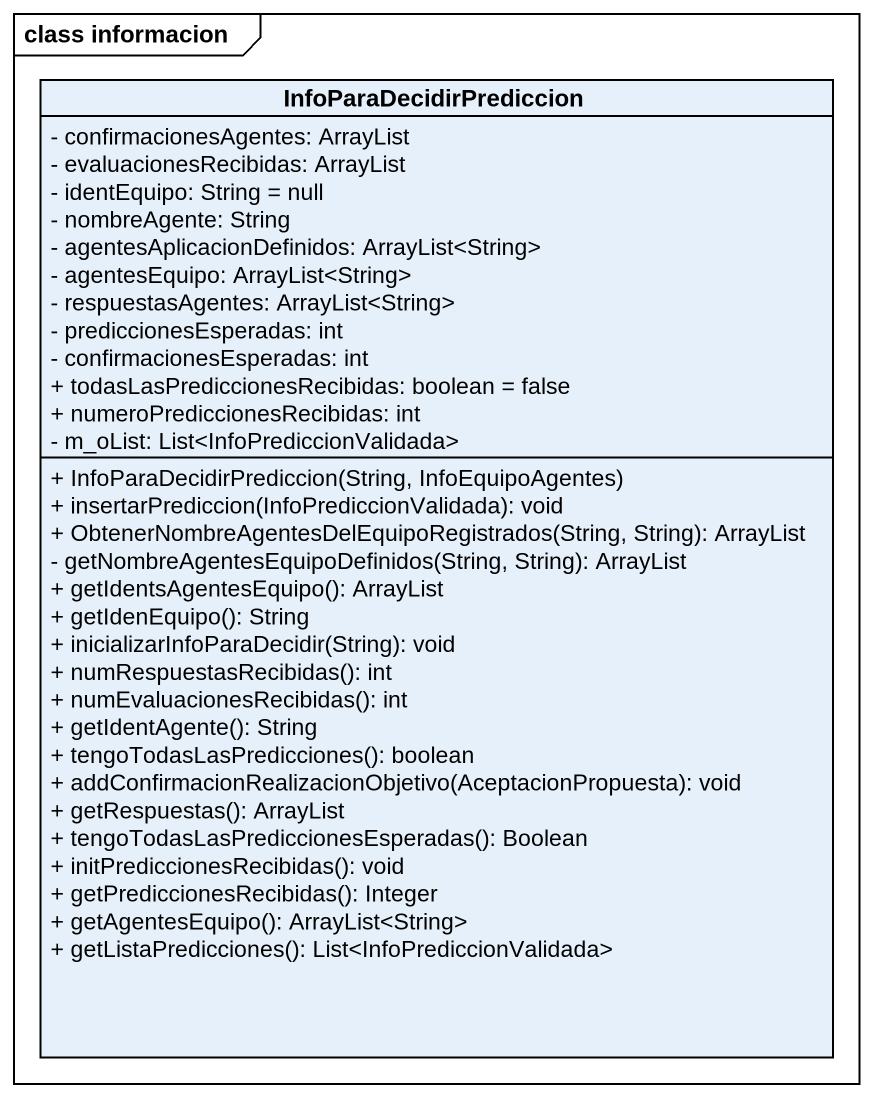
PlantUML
@startuml
mainframe class informacion
hide circle
hide empty members
skinparam classAttributeIconSize 0
class InfoParaDecidirPrediccion {
  - confirmacionesAgentes: ArrayList
  - evaluacionesRecibidas: ArrayList
  - identEquipo: String = null
  - nombreAgente: String
  - agentesAplicacionDefinidos: ArrayList<String>
  - agentesEquipo: ArrayList<String>
  - respuestasAgentes: ArrayList<String>
  - prediccionesEsperadas: int
  - confirmacionesEsperadas: int
  + todasLasPrediccionesRecibidas: boolean = false
  + numeroPrediccionesRecibidas: int
  - m_oList: List<InfoPrediccionValidada>
  + InfoParaDecidirPrediccion(String, InfoEquipoAgentes)
  + insertarPrediccion(InfoPrediccionValidada): void
  + ObtenerNombreAgentesDelEquipoRegistrados(String, String): ArrayList
  - getNombreAgentesEquipoDefinidos(String, String): ArrayList
  + getIdentsAgentesEquipo(): ArrayList
  + getIdenEquipo(): String
  + inicializarInfoParaDecidir(String): void
  + numRespuestasRecibidas(): int
  + numEvaluacionesRecibidas(): int
  + getIdentAgente(): String
  + tengoTodasLasPredicciones(): boolean
  + addConfirmacionRealizacionObjetivo(AceptacionPropuesta): void
  + getRespuestas(): ArrayList
  + tengoTodasLasPrediccionesEsperadas(): Boolean
  + initPrediccionesRecibidas(): void
  + getPrediccionesRecibidas(): Integer
  + getAgentesEquipo(): ArrayList<String>
  + getListaPredicciones(): List<InfoPrediccionValidada>
}
@enduml
